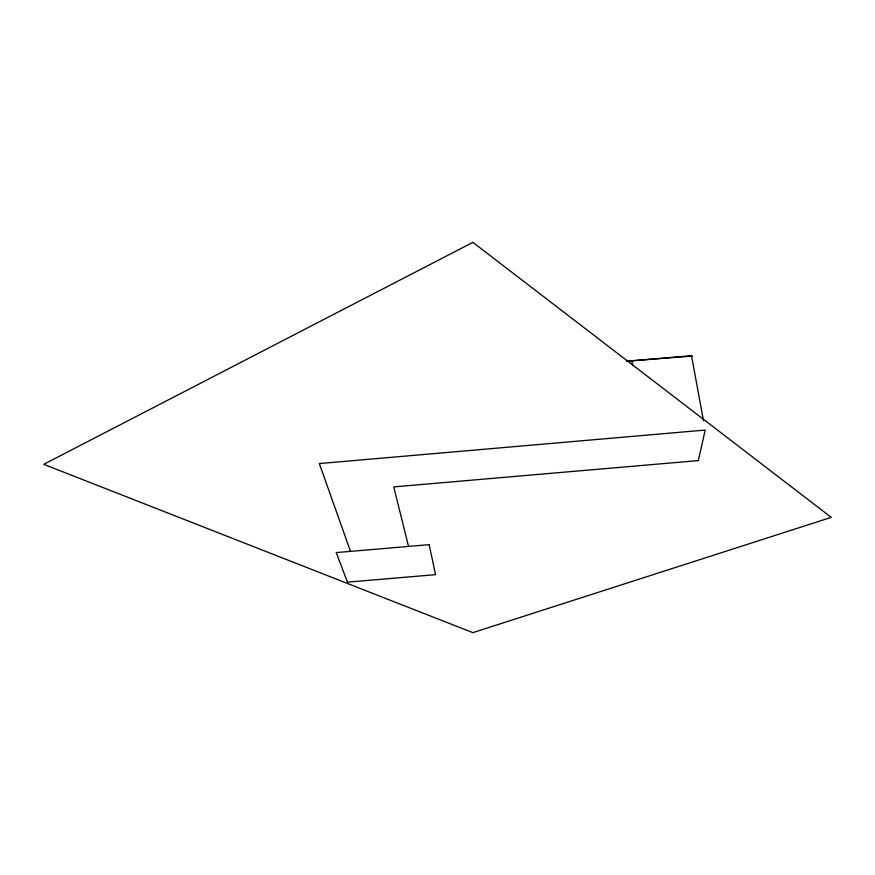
<?xml version="1.0" encoding="UTF-8"?>
<svg xmlns="http://www.w3.org/2000/svg" width="875" height="875" viewBox="0 0 875 875"><rect width="100%" height="100%" fill="white"/><g stroke="black" fill="none" stroke-linecap="round" stroke-linejoin="round"><path stroke-width="1.31" d="M627.036 361.069L692.672 356.081M626.5 361.364L691.502 355.655L703.489 420.766M350.525 551.37L319.32 463.564L705.206 430.062L698.316 460.589L393.717 486.905L408.548 546.416M631.936 360.894L632.548 364.886M472.883 242.353L43.75 464.33L472.85 632.647L831.25 517.377L472.883 242.353M429.166 544.655L336.219 552.595L347.484 582.148L435.564 574.656L429.166 544.655"/></g></svg>
